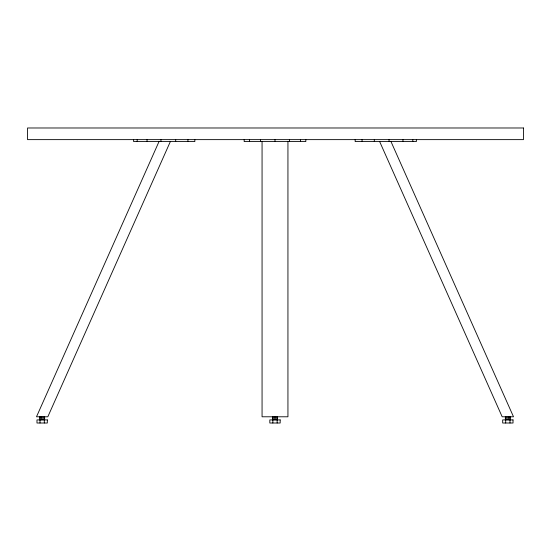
<?xml version="1.0" encoding="UTF-8"?>
<svg xmlns="http://www.w3.org/2000/svg" width="551" height="551" viewBox="0 0 551 551"><rect width="100%" height="100%" fill="white"/><g stroke="black" fill="none" stroke-linecap="round" stroke-linejoin="round"><path stroke-width="0.83" d="M159.025 141.573L36.49 416.79L47.82 416.79L170.355 141.573M390.976 141.573L513.511 416.79L502.181 416.79L379.646 141.573M510.343 416.79L510.343 419.91M509.992 419.91L509.992 423.016M509.675 416.79L509.675 419.91M508.518 416.79L508.518 419.91M507.175 416.79L507.175 419.91M506.018 416.79L506.018 419.91M505.701 419.91L505.701 423.016M505.35 416.79L505.35 419.91M416.37 139.63L416.37 141.573L355.161 141.573L355.161 139.63M412.809 139.63L412.809 141.573M402.953 139.63L402.953 141.573M389.054 139.63L389.054 141.573M374.301 139.63L374.301 141.573M362.069 139.63L362.069 141.573M305.833 139.63L305.833 141.573L244.169 141.573L244.169 139.63M300.557 139.63L300.557 141.573M289.433 139.63L289.433 141.573M287.939 141.573L287.939 416.79L262.062 416.79L262.062 141.573M277.497 416.79L277.497 419.91M277.146 419.91L277.146 423.016M276.829 416.79L276.829 419.91M275.672 416.79L275.672 419.91M274.997 139.63L274.997 141.573M274.329 416.79L274.329 419.91M273.172 416.79L273.172 419.91M272.855 419.91L272.855 423.016M272.497 416.79L272.497 419.91M260.568 139.63L260.568 141.573M249.438 139.63L249.438 141.573M194.84 139.63L194.84 141.573L133.631 141.573L133.631 139.63M187.932 139.63L187.932 141.573M175.7 139.63L175.7 141.573M160.947 139.63L160.947 141.573M147.048 139.63L147.048 141.573M137.192 139.63L137.192 141.573M44.652 416.79L44.652 419.91M44.3 419.91L44.3 423.016M43.984 416.79L43.984 419.91M42.82 416.79L42.82 419.91M41.483 416.79L41.483 419.91M40.326 416.79L40.326 419.91M40.009 419.91L40.009 423.016M39.651 416.79L39.651 419.91M523.45 127.984L27.55 127.984L27.55 139.63L523.45 139.63L523.45 127.984M47.331 419.91L36.979 419.91L36.979 423.016L47.331 423.016L47.331 419.91M280.177 419.91L269.825 419.91L269.825 423.016L280.177 423.016L280.177 419.91M513.022 419.91L502.67 419.91L502.67 423.016L513.022 423.016L513.022 419.91"/></g></svg>
